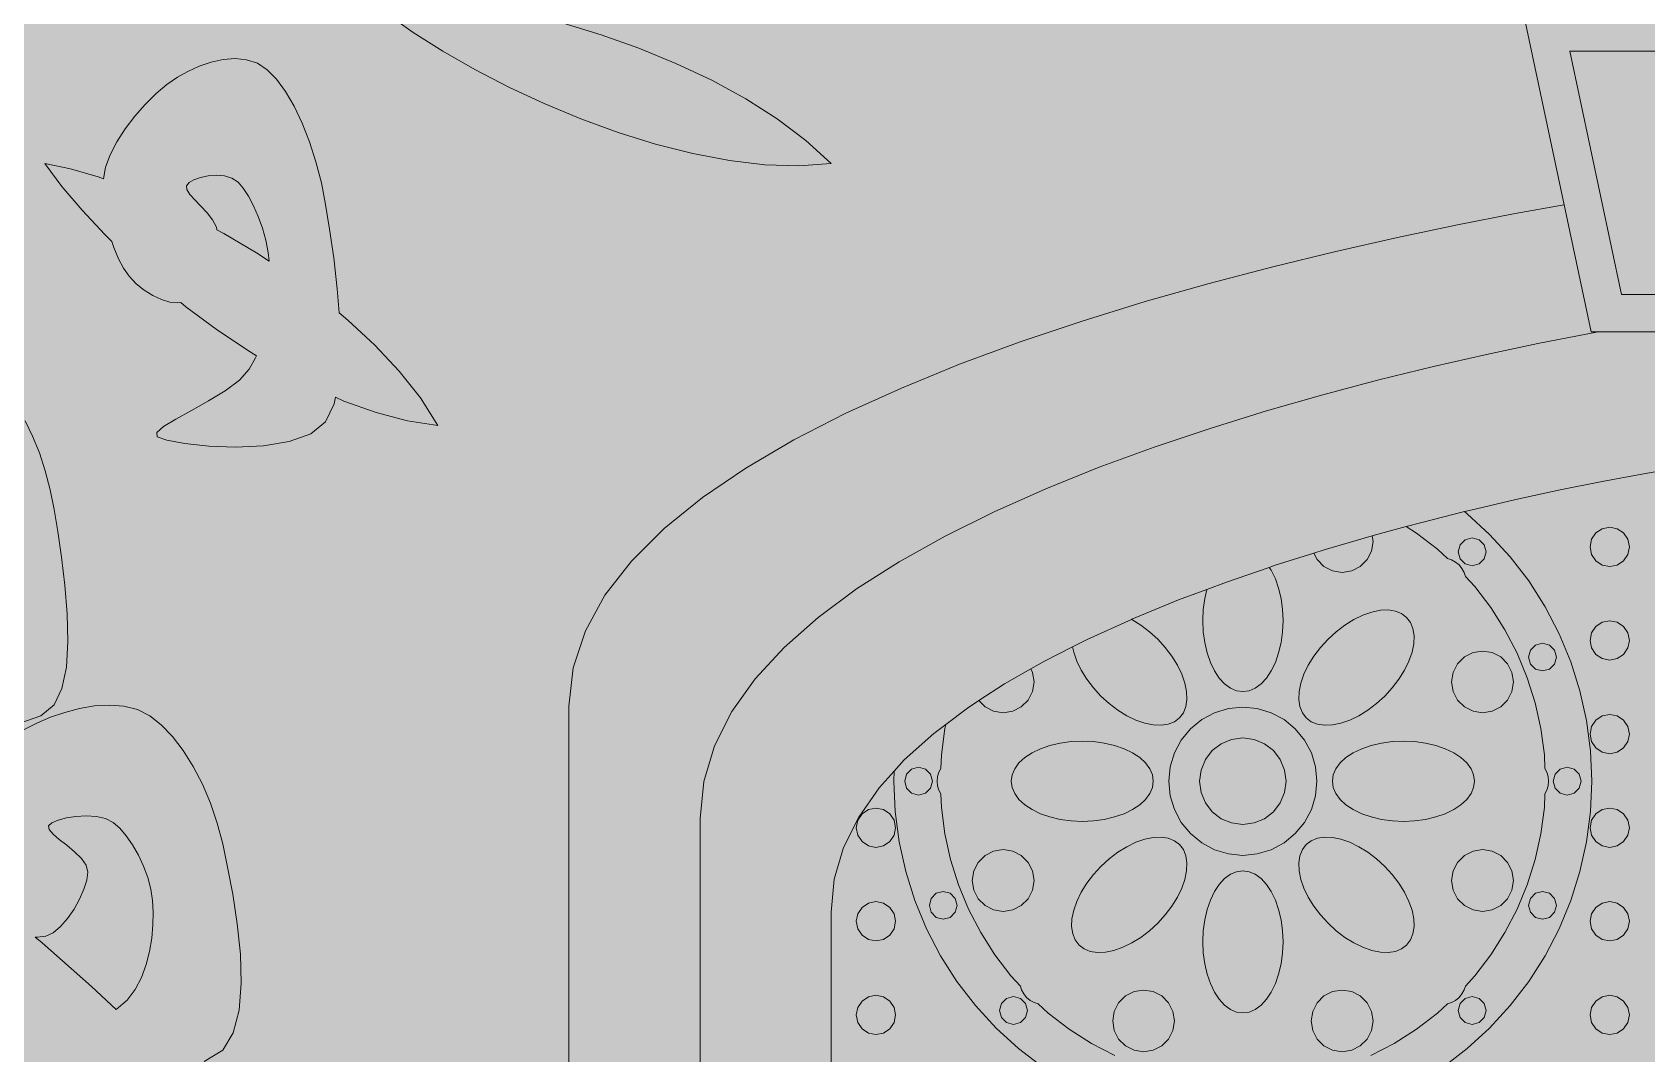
# Model space of a CAD drawing. Header units: millimetres. Extents: x -2412 to 16214, y -1176 to 12015.
# Drawn here: x 1608 to 2925, y 5091 to 5924 of the extents above; entities that cross this region are included whole.
import ezdxf

# ---------------------------------------------------------------- set-up
doc = ezdxf.new("R2010")
doc.units = ezdxf.units.MM
for name, color, linetype, lineweight, true_color in [('00_WHITE_BACKGROUND', 7, 'Continuous', 18, 0xffffff), ('02_CORNICES', 7, 'Continuous', 18, 0x000000), ('03_FRAMES_DOORS', 7, 'Continuous', 18, 0x000000), ('06_ORNAMENT', 7, 'Continuous', 18, 0x000000)]:
    doc.layers.add(name, color=color, linetype=linetype, lineweight=lineweight, true_color=true_color)

msp = doc.modelspace()

# ---------------------------------------------------------------- linework, layer by layer
at = {"layer": '00_WHITE_BACKGROUND', "lineweight": 18, "true_color": 0xffffff}
msp.add_solid([(-2412.2137, -1175.5725), (16213.7405, -1175.5725), (-2412.2137, 12015.2672), (16213.7405, 12015.2672)], dxfattribs=at)
at = {"layer": '02_CORNICES', "color": 7, "lineweight": 18, "true_color": 0x000000}
msp.add_lwpolyline([(3056.4885, 5938.9313), (3032.0611, 5938.9313), (3004.5802, 5938.9313), (2977.0992, 5938.9313), (2949.6183, 5938.9313), (2922.1374, 5938.9313), (2897.7099, 5938.9313), (2863.6794, 5938.9313), (2824.4275, 5938.9313), (2857.4504, 5782.9924), (2879.3893, 5679.3893)], dxfattribs=at)
msp.add_lwpolyline([(2862.1069, 5908.3969), (2904.1374, 5709.9237), (3050.0611, 5709.9237), (3092.0916, 5908.3969)], close=True, dxfattribs=at)
at = {"layer": '03_FRAMES_DOORS', "color": 7, "lineweight": 18, "true_color": 0x000000}
for points in [[(2857.4504, 5782.9924), (2817.5725, 5775.8015), (2770.5344, 5766.6412), (2721.5725, 5756.3664), (2671.1603, 5744.9924), (2619.7557, 5732.5038), (2567.8321, 5718.8702), (2515.8626, 5704.1069), (2464.3206, 5688.1985), (2413.6641, 5671.145), (2364.3664, 5652.9313), (2316.8855, 5633.5573), (2271.7099, 5613.0076), (2229.2977, 5591.2672), (2190.1221, 5568.3511), (2154.6412, 5544.229), (2123.3435, 5518.916), (2096.6718, 5492.3969), (2075.1298, 5464.6565), (2059.145, 5435.6794), (2049.2214, 5405.4809), (2045.8015, 5374.0458), (2045.8015, 4473.2824)], [(2885.1298, 5679.3893), (2875.4046, 5677.6183), (2835.8779, 5669.8473), (2794.2443, 5661.0076), (2750.9008, 5651.1145), (2706.2595, 5640.1374), (2660.7634, 5628.0916), (2614.8092, 5614.9466), (2568.7939, 5600.7176), (2523.1603, 5585.374), (2478.3206, 5568.9313), (2434.6718, 5551.374), (2392.6565, 5532.687), (2352.6565, 5512.8702), (2315.1145, 5491.9084), (2280.4275, 5469.8015), (2249.0229, 5446.5496), (2221.313, 5422.1374), (2197.7099, 5396.5649), (2178.626, 5369.8168), (2164.4885, 5341.8779), (2155.6947, 5312.7634), (2152.6718, 5282.4427), (2152.6718, 4473.2824)], [(2879.3893, 5679.3893), (2885.1298, 5679.3893)], [(2885.1298, 5679.3893), (3069.0687, 5679.3893)], [(3212.8244, 5524.0611), (3178.0916, 5532.7786), (3173.9847, 5533.8168), (3136.2595, 5542.6107), (3100.0153, 5550.4733), (3065.6183, 5557.374), (3033.4198, 5563.3435), (3003.8015, 5568.3969), (2977.0992, 5572.5191), (2950.3969, 5568.3969), (2920.7786, 5563.3435), (2888.5802, 5557.374), (2854.1832, 5550.4733), (2817.9389, 5542.6107), (2780.2137, 5533.8168), (2776.1069, 5532.7786), (2741.374, 5524.0611)], [(2700.855, 5513.084), (2661.771, 5501.6641)], [(2653.2977, 5498.9924), (2621.7252, 5489.0229), (2616.9618, 5487.374)], [(2582.0153, 5475.3893), (2566.0305, 5469.4046), (2542.9771, 5460.7634), (2504.9924, 5445.145), (2504.5649, 5444.9618), (2468.4122, 5428.5344), (2456.5649, 5422.5496), (2433.6031, 5410.9313), (2422.4427, 5404.5649)], [(2400.9313, 5392.3053), (2380, 5378.687), (2370.7481, 5372.6565)], [(2353.0687, 5359.2824), (2343.4046, 5351.9847), (2319.2824, 5330.2901)], [(2311.1298, 5321.2519), (2298.7481, 5307.542), (2282.1374, 5283.771), (2269.8168, 5258.9466), (2262.1679, 5233.0534), (2259.542, 5206.1069), (2259.542, 4473.2824)]]:
    msp.add_lwpolyline(points, dxfattribs=at)
at = {"layer": '06_ORNAMENT', "color": 7, "lineweight": 18, "true_color": 0x000000}
for points in [[(1896.9771, 5938.9313), (1918.7634, 5923.5267), (1942.8702, 5908.2443), (1968.9466, 5893.313), (1996.626, 5878.9618), (2025.5725, 5865.4656), (2055.4046, 5853.0382), (2085.7863, 5841.9542), (2116.3511, 5832.4122), (2146.7481, 5824.7023), (2176.626, 5819.0382), (2205.6183, 5815.6641), (2233.374, 5814.8397), (2259.542, 5816.7939), (2239.0534, 5835.542), (2215.6947, 5853.1145), (2189.9542, 5869.4504), (2162.2443, 5884.5191), (2133.0534, 5898.2595), (2102.8092, 5910.6107), (2071.9847, 5921.5573), (2041.0229, 5931.0229)], [(1598.7634, 5360.6718), (1614.9008, 5366.3817), (1625.9542, 5375.2672), (1632.2748, 5388.5038), (1635.8321, 5406.0916), (1637.0992, 5426.8244), (1636.5496, 5449.4656), (1634.687, 5472.7939), (1631.9695, 5495.5878), (1628.9008, 5516.6107), (1625.9542, 5534.6565), (1622.7481, 5550.626), (1618.6565, 5566.0916), (1613.8168, 5580.7786), (1608.3206, 5594.4275), (1602.3053, 5606.7939)], [(2758.687, 5079.8015), (2778.3969, 5094.916), (2796.7023, 5111.6947), (2813.4809, 5130), (2828.5954, 5149.7099), (2841.9389, 5170.6412), (2853.4046, 5192.6718), (2862.916, 5215.6183), (2870.3817, 5239.2977), (2875.7557, 5263.542), (2878.9924, 5288.1679), (2880.0763, 5312.9771), (2878.9924, 5337.7863), (2875.7557, 5362.4122), (2870.3817, 5386.6565), (2862.916, 5410.3359), (2853.4046, 5433.2824), (2841.9389, 5455.2977), (2828.5954, 5476.2443), (2813.4809, 5495.9542), (2796.7023, 5514.2595), (2778.3969, 5531.0382), (2776.1069, 5532.7786)], [(2661.771, 5501.6641), (2653.2977, 5498.9924), (2656.0153, 5493.6641), (2661.5878, 5488.0916), (2668.6107, 5484.5191), (2676.3969, 5483.2824), (2684.1832, 5484.5191), (2691.2061, 5488.0916), (2696.7786, 5493.6641), (2700.3511, 5500.687), (2701.5878, 5508.4733), (2700.855, 5513.084), (2701.771, 5513.3435), (2728.5496, 5520.5954)], [(2699.7557, 5089.2366), (2718.855, 5099.1756), (2737.0229, 5110.7481), (2754.1069, 5123.8626), (2762.4275, 5131.4962), (2765.4962, 5132.4427), (2768.855, 5134.2443), (2771.771, 5136.626), (2774.1527, 5139.542), (2775.9542, 5142.9008), (2776.9008, 5145.9695), (2784.5344, 5154.2901), (2797.6489, 5171.374), (2809.2214, 5189.542), (2819.1603, 5208.6412), (2827.4046, 5228.5496), (2833.8779, 5249.084), (2838.5344, 5270.1069), (2841.3435, 5291.4656), (2841.8473, 5302.7481), (2843.3282, 5305.5878), (2844.4427, 5309.2366), (2844.8092, 5312.9771), (2844.4427, 5316.7176), (2843.3282, 5320.3664), (2841.8473, 5323.2061), (2841.3435, 5334.4885), (2838.5344, 5355.8473), (2833.8779, 5376.8702), (2827.4046, 5397.4046), (2819.1603, 5417.313), (2809.2214, 5436.4122), (2797.6489, 5454.5802), (2784.5344, 5471.6641), (2776.9008, 5479.9847), (2775.9542, 5483.0534), (2774.1527, 5486.4122), (2771.771, 5489.3282), (2768.855, 5491.7099), (2765.4962, 5493.5115), (2762.4275, 5494.458), (2754.1069, 5502.0916), (2737.0229, 5515.2061), (2728.5496, 5520.5954)], [(2741.374, 5524.0611), (2728.5496, 5520.5954)], [(2566.0305, 5469.4046), (2564.2748, 5461.8779), (2563.0687, 5453.0382), (2562.6718, 5443.9695), (2563.0687, 5434.9008), (2564.2748, 5426.0611), (2566.2443, 5417.6641), (2568.9313, 5409.9084), (2572.2595, 5403.0076), (2576.1679, 5397.0992), (2580.5496, 5392.3511), (2585.2977, 5388.8702), (2590.2901, 5386.7481), (2595.4198, 5386.0305), (2600.5496, 5386.7481), (2605.542, 5388.8702), (2610.2901, 5392.3511), (2614.6718, 5397.0992), (2618.5802, 5403.0076), (2621.9084, 5409.9084), (2624.5954, 5417.6641), (2626.5649, 5426.0611), (2627.771, 5434.9008), (2628.1679, 5443.9695), (2627.771, 5453.0382), (2626.5649, 5461.8779), (2624.5954, 5470.2748), (2621.9084, 5478.0305), (2618.5802, 5484.9313), (2616.9618, 5487.374), (2582.0153, 5475.3893)], [(2456.5649, 5422.5496), (2457.4504, 5418.1985), (2459.9847, 5410.9466), (2463.5573, 5403.5725), (2468.1069, 5396.2443), (2473.5115, 5389.145), (2479.6336, 5382.4427), (2486.3359, 5376.3206), (2493.4351, 5370.916), (2500.7634, 5366.3664), (2508.1374, 5362.7939), (2515.3893, 5360.2595), (2522.3206, 5358.8397), (2528.7786, 5358.5802), (2534.5954, 5359.4809), (2539.6336, 5361.5115), (2543.7557, 5364.6412), (2546.8855, 5368.7634), (2548.916, 5373.8015), (2549.8168, 5379.6183), (2549.5573, 5386.0763), (2548.1374, 5393.0076), (2545.6031, 5400.2595), (2542.0305, 5407.6336), (2537.4809, 5414.9618), (2532.0763, 5422.0611), (2525.9542, 5428.7634), (2519.2519, 5434.8855), (2512.1527, 5440.2901), (2504.8244, 5444.8397), (2504.5649, 5444.9618)], [(2380, 5378.687), (2385.1145, 5373.5725), (2392.1374, 5370), (2399.9237, 5368.7634), (2407.7099, 5370), (2414.7328, 5373.5725), (2420.3053, 5379.145), (2423.8779, 5386.1679), (2425.1145, 5393.9542), (2423.8779, 5401.7405), (2422.4427, 5404.5649), (2400.9313, 5392.3053)], [(1748.2901, 5084.3511), (1763.3588, 5093.7405), (1771.9847, 5107.7099), (1776.8244, 5126.2901), (1778.5496, 5148.1679), (1777.8168, 5172.0611), (1775.2672, 5196.687), (1771.5725, 5220.7328), (1767.3893, 5242.9313), (1763.3588, 5261.9847), (1758.9771, 5278.8397), (1753.4046, 5295.1603), (1746.7939, 5310.6565), (1739.313, 5325.0687), (1731.1145, 5338.1221), (1722.3511, 5349.5573), (1713.2061, 5359.0687), (1703.8168, 5366.4122), (1693.771, 5371.4046), (1682.7481, 5374.2137), (1671.0076, 5375.1145), (1658.8702, 5374.3817), (1646.626, 5372.3053), (1634.5802, 5369.1298), (1623.0076, 5365.145), (1612.2137, 5360.6107), (1601.5573, 5355.0229)], [(2370.7481, 5372.6565), (2353.0687, 5359.2824), (2352.3053, 5355.8473), (2349.4962, 5334.4885), (2348.9924, 5323.2061), (2347.5115, 5320.3664), (2346.3969, 5316.7176), (2346.0305, 5312.9771), (2346.3969, 5309.2366), (2347.5115, 5305.5878), (2348.9924, 5302.7481), (2349.4962, 5291.4656), (2352.3053, 5270.1069), (2356.9618, 5249.084), (2363.4351, 5228.5496), (2371.6794, 5208.6412), (2381.6183, 5189.542), (2393.1908, 5171.374), (2406.3053, 5154.2901), (2413.9389, 5145.9695), (2414.8855, 5142.9008), (2416.687, 5139.542), (2419.0687, 5136.626), (2421.9847, 5134.2443), (2425.3435, 5132.4427), (2428.4122, 5131.4962), (2436.7328, 5123.8626), (2453.8168, 5110.7481), (2471.9847, 5099.1756), (2491.084, 5089.2366)], [(2319.2824, 5330.2901), (2311.1298, 5321.2519), (2310.7634, 5312.9771), (2311.8473, 5288.1679), (2315.084, 5263.542), (2320.458, 5239.2977), (2327.9237, 5215.6183), (2337.4351, 5192.6718), (2348.9008, 5170.6412), (2362.2443, 5149.7099), (2377.3588, 5130), (2394.1374, 5111.6947), (2412.4427, 5094.916), (2432.1527, 5079.8015)]]:
    msp.add_lwpolyline(points, dxfattribs=at)
for points in [[(1618.3206, 5816.7939), (1632.2443, 5798.0305), (1648.626, 5778.5649), (1667.1908, 5758.7176), (1673.0229, 5753.0382), (1674.6107, 5748.2595), (1678.4427, 5739.0382), (1682.4427, 5731.2977), (1687.1145, 5724.6718), (1692.8702, 5718.626), (1699.4046, 5713.3435), (1706.3817, 5708.9618), (1713.4351, 5705.6641), (1720.2748, 5703.6031), (1726.5344, 5702.9313), (1729.1145, 5703.3588), (1733.3588, 5699.8931), (1757.9847, 5681.5725), (1783.4656, 5664.4122), (1790.8855, 5659.9389), (1790.1985, 5658.1985), (1785.0382, 5648.855), (1777.0076, 5640.0611), (1765.4046, 5631.3893), (1751.8321, 5623.0534), (1737.8626, 5615.2672), (1725.0992, 5608.2443), (1715.1298, 5602.1985), (1709.542, 5597.3435), (1709.9237, 5593.8931), (1717.8626, 5591.084), (1732.5496, 5588.3511), (1751.9237, 5586.3053), (1773.9389, 5585.4962), (1796.5191, 5586.5038), (1817.6641, 5589.8779), (1835.2824, 5596.229), (1847.3282, 5606.1069), (1854.229, 5620.8092), (1855.2672, 5626.0763), (1862.2595, 5622.9466), (1888.4122, 5613.5115), (1914.0611, 5606.7786), (1938.9313, 5603.0534), (1924.6107, 5625.4656), (1907.3282, 5647.3435), (1887.4962, 5668.5649), (1865.5115, 5688.9771), (1858.3969, 5694.8092), (1856.855, 5714.4733), (1853.8931, 5739.7863), (1850.5496, 5763.1603), (1847.3282, 5783.2061), (1843.8321, 5800.9466), (1839.374, 5818.1221), (1834.0763, 5834.4427), (1828.0916, 5849.6183), (1821.5267, 5863.3588), (1814.5191, 5875.374), (1807.2061, 5885.4046), (1799.6947, 5893.1298), (1791.6641, 5898.3817), (1782.8397, 5901.3282), (1773.4504, 5902.2901), (1763.7405, 5901.5267), (1753.9542, 5899.3282), (1744.3053, 5895.9847), (1735.0534, 5891.7863), (1726.4122, 5887.0229), (1717.8779, 5881.145), (1709.0076, 5873.6336), (1700.1374, 5864.8702), (1691.6031, 5855.145), (1683.7557, 5844.8397), (1676.9466, 5834.2748), (1671.5115, 5823.8015), (1667.7863, 5813.7405), (1666.0153, 5804.2901), (1661.8931, 5805.771), (1639.1298, 5812.4122)], [(1733.7405, 5798.4733), (1735.8779, 5801.084), (1739.8931, 5803.4656), (1745.2977, 5805.3893), (1751.6031, 5806.6718), (1758.3053, 5807.1298), (1764.916, 5806.5649), (1770.9313, 5804.7634), (1775.8779, 5801.5267), (1780.1679, 5796.6107), (1784.4427, 5790.1069), (1788.5496, 5782.2901), (1792.3664, 5773.4656), (1795.7252, 5763.9695), (1798.458, 5754.0763), (1800.4427, 5744.1069), (1801.2366, 5737.0382), (1790.855, 5743.8931), (1764.4122, 5759.6031), (1758.6412, 5762.7023), (1758.2595, 5764.7176), (1755.1298, 5770.6412), (1750.687, 5776.3969), (1745.6489, 5781.8626), (1740.7328, 5786.9466), (1736.626, 5791.4809), (1734.0611, 5795.374)], [(2878.626, 5504.0763), (2879.8473, 5497.9389), (2883.3282, 5492.7328), (2888.5191, 5489.2672), (2894.6565, 5488.0458), (2900.7939, 5489.2672), (2905.9847, 5492.7328), (2909.4656, 5497.9389), (2910.687, 5504.0763), (2909.4656, 5510.2137), (2905.9847, 5515.4046), (2900.7939, 5518.8855), (2894.6565, 5520.1069), (2888.5191, 5518.8855), (2883.3282, 5515.4046), (2879.8473, 5510.2137)], [(2771.1145, 5500.0153), (2772.6412, 5494.3359), (2776.7786, 5490.1985), (2782.458, 5488.6718), (2788.1221, 5490.1985), (2792.2748, 5494.3359), (2793.7863, 5500.0153), (2792.2748, 5505.6794), (2788.1221, 5509.8321), (2782.458, 5511.3435), (2776.7786, 5509.8321), (2772.6412, 5505.6794)], [(2641.0229, 5379.6183), (2641.9237, 5373.8015), (2643.9542, 5368.7634), (2647.084, 5364.6412), (2651.2061, 5361.5115), (2656.2443, 5359.4809), (2662.0611, 5358.5802), (2668.5191, 5358.8397), (2675.4504, 5360.2595), (2682.7023, 5362.7939), (2690.0763, 5366.3664), (2697.4046, 5370.916), (2704.5038, 5376.3206), (2711.2061, 5382.4427), (2717.3282, 5389.145), (2722.7328, 5396.2443), (2727.2824, 5403.5725), (2730.855, 5410.9466), (2733.3893, 5418.1985), (2734.7939, 5425.1298), (2735.0687, 5431.5878), (2734.1679, 5437.4046), (2732.1374, 5442.4427), (2729.0076, 5446.5649), (2724.8855, 5449.6947), (2719.8473, 5451.7252), (2714.0305, 5452.626), (2707.5725, 5452.3511), (2700.6412, 5450.9466), (2693.3893, 5448.4122), (2686.0153, 5444.8397), (2678.687, 5440.2901), (2671.5878, 5434.8855), (2664.8855, 5428.7634), (2658.7634, 5422.0611), (2653.3588, 5414.9618), (2648.8092, 5407.6336), (2645.2366, 5400.2595), (2642.7023, 5393.0076), (2641.2824, 5386.0763)], [(2878.626, 5427.7405), (2879.8473, 5421.6031), (2883.3282, 5416.3969), (2888.5191, 5412.9313), (2894.6565, 5411.7099), (2900.7939, 5412.9313), (2905.9847, 5416.3969), (2909.4656, 5421.6031), (2910.687, 5427.7405), (2909.4656, 5433.8779), (2905.9847, 5439.0687), (2900.7939, 5442.5496), (2894.6565, 5443.771), (2888.5191, 5442.5496), (2883.3282, 5439.0687), (2879.8473, 5433.8779)], [(2828.458, 5414.1985), (2829.9695, 5408.5344), (2834.1221, 5404.3817), (2839.7863, 5402.855), (2845.4504, 5404.3817), (2849.6031, 5408.5344), (2851.1298, 5414.1985), (2849.6031, 5419.8626), (2845.4504, 5424.0153), (2839.7863, 5425.5267), (2834.1221, 5424.0153), (2829.9695, 5419.8626)], [(2765.7252, 5393.9542), (2766.9618, 5386.1679), (2770.5344, 5379.145), (2776.1069, 5373.5725), (2783.1298, 5370), (2790.916, 5368.7634), (2798.7023, 5370), (2805.7252, 5373.5725), (2811.2977, 5379.145), (2814.8702, 5386.1679), (2816.1069, 5393.9542), (2814.8702, 5401.7405), (2811.2977, 5408.7634), (2805.7252, 5414.3359), (2798.7023, 5417.9084), (2790.916, 5419.145), (2783.1298, 5417.9084), (2776.1069, 5414.3359), (2770.5344, 5408.7634), (2766.9618, 5401.7405)], [(2534.9618, 5312.9771), (2536.1221, 5301.1756), (2539.5573, 5289.8473), (2545.145, 5279.3893), (2552.6718, 5270.229), (2561.8321, 5262.7023), (2572.2901, 5257.1145), (2583.6183, 5253.6794), (2595.4198, 5252.5191), (2607.2214, 5253.6794), (2618.5496, 5257.1145), (2629.0076, 5262.7023), (2638.1679, 5270.229), (2645.6947, 5279.3893), (2651.2824, 5289.8473), (2654.7176, 5301.1756), (2655.8779, 5312.9771), (2654.7176, 5324.7786), (2651.2824, 5336.1069), (2645.6947, 5346.5649), (2638.1679, 5355.7252), (2629.0076, 5363.2519), (2618.5496, 5368.8397), (2607.2214, 5372.2748), (2595.4198, 5373.4351), (2583.6183, 5372.2748), (2572.2901, 5368.8397), (2561.8321, 5363.2519), (2552.6718, 5355.7252), (2545.145, 5346.5649), (2539.5573, 5336.1069), (2536.1221, 5324.7786)], [(2878.626, 5351.4046), (2879.8473, 5345.2672), (2883.3282, 5340.0611), (2888.5191, 5336.5954), (2894.6565, 5335.374), (2900.7939, 5336.5954), (2905.9847, 5340.0611), (2909.4656, 5345.2672), (2910.687, 5351.4046), (2909.4656, 5357.542), (2905.9847, 5362.7328), (2900.7939, 5366.2137), (2894.6565, 5367.4351), (2888.5191, 5366.2137), (2883.3282, 5362.7328), (2879.8473, 5357.542)], [(2560.1527, 5312.9771), (2561.3588, 5303.8473), (2564.8702, 5295.3435), (2570.4885, 5288.0458), (2577.7863, 5282.4275), (2586.2901, 5278.916), (2595.4198, 5277.7099), (2604.5496, 5278.916), (2613.0534, 5282.4275), (2620.3511, 5288.0458), (2625.9695, 5295.3435), (2629.4809, 5303.8473), (2630.687, 5312.9771), (2629.4809, 5322.1069), (2625.9695, 5330.6107), (2620.3511, 5337.9084), (2613.0534, 5343.5267), (2604.5496, 5347.0382), (2595.4198, 5348.2443), (2586.2901, 5347.0382), (2577.7863, 5343.5267), (2570.4885, 5337.9084), (2564.8702, 5330.6107), (2561.3588, 5322.1069)], [(2406.4885, 5312.9771), (2407.2061, 5307.8473), (2409.3282, 5302.855), (2412.8092, 5298.1069), (2417.5573, 5293.7252), (2423.4656, 5289.8168), (2430.3664, 5286.4885), (2438.1221, 5283.8015), (2446.5191, 5281.8321), (2455.3588, 5280.626), (2464.4275, 5280.229), (2473.4962, 5280.626), (2482.3359, 5281.8321), (2490.7328, 5283.8015), (2498.4885, 5286.4885), (2505.3893, 5289.8168), (2511.2977, 5293.7252), (2516.0458, 5298.1069), (2519.5267, 5302.855), (2521.6489, 5307.8473), (2522.3664, 5312.9771), (2521.6489, 5318.1069), (2519.5267, 5323.0992), (2516.0458, 5327.8473), (2511.2977, 5332.229), (2505.3893, 5336.1374), (2498.4885, 5339.4656), (2490.7328, 5342.1527), (2482.3359, 5344.1221), (2473.4962, 5345.3282), (2464.4275, 5345.7252), (2455.3588, 5345.3282), (2446.5191, 5344.1221), (2438.1221, 5342.1527), (2430.3664, 5339.4656), (2423.4656, 5336.1374), (2417.5573, 5332.229), (2412.8092, 5327.8473), (2409.3282, 5323.0992), (2407.2061, 5318.1069)], [(2668.4733, 5312.9771), (2669.1908, 5307.8473), (2671.313, 5302.855), (2674.7939, 5298.1069), (2679.542, 5293.7252), (2685.4504, 5289.8168), (2692.3511, 5286.4885), (2700.1069, 5283.8015), (2708.5038, 5281.8321), (2717.3435, 5280.626), (2726.4122, 5280.229), (2735.4809, 5280.626), (2744.3206, 5281.8321), (2752.7176, 5283.8015), (2760.4733, 5286.4885), (2767.374, 5289.8168), (2773.2824, 5293.7252), (2778.0305, 5298.1069), (2781.5115, 5302.855), (2783.6336, 5307.8473), (2784.3511, 5312.9771), (2783.6336, 5318.1069), (2781.5115, 5323.0992), (2778.0305, 5327.8473), (2773.2824, 5332.229), (2767.374, 5336.1374), (2760.4733, 5339.4656), (2752.7176, 5342.1527), (2744.3206, 5344.1221), (2735.4809, 5345.3282), (2726.4122, 5345.7252), (2717.3435, 5345.3282), (2708.5038, 5344.1221), (2700.1069, 5342.1527), (2692.3511, 5339.4656), (2685.4504, 5336.1374), (2679.542, 5332.229), (2674.7939, 5327.8473), (2671.313, 5323.0992), (2669.1908, 5318.1069)], [(2319.5878, 5312.9771), (2321.0992, 5307.313), (2325.2519, 5303.1603), (2330.916, 5301.6336), (2336.5802, 5303.1603), (2340.7328, 5307.313), (2342.2595, 5312.9771), (2340.7328, 5318.6412), (2336.5802, 5322.7939), (2330.916, 5324.3053), (2325.2519, 5322.7939), (2321.0992, 5318.6412)], [(2848.5954, 5312.9771), (2850.1069, 5307.313), (2854.2595, 5303.1603), (2859.9237, 5301.6336), (2865.5878, 5303.1603), (2869.7405, 5307.313), (2871.2672, 5312.9771), (2869.7405, 5318.6412), (2865.5878, 5322.7939), (2859.9237, 5324.3053), (2854.2595, 5322.7939), (2850.1069, 5318.6412)], [(1610.4885, 5185.8779), (1612.3664, 5185.7252), (1619.084, 5186.5649), (1625.145, 5189.4504), (1631.1603, 5194.458), (1636.9008, 5201.0534), (1642.1221, 5208.687), (1646.626, 5216.8244), (1650.1679, 5224.916), (1652.5038, 5232.4122), (1653.4351, 5238.7786), (1652.0305, 5244.4275), (1648.1069, 5250.0458), (1642.5496, 5255.5115), (1636.2595, 5260.7176), (1630.1069, 5265.5267), (1624.9924, 5269.8473), (1621.7863, 5273.542), (1621.374, 5276.4885), (1624.0458, 5278.9771), (1629.0687, 5281.2214), (1635.8321, 5283.0534), (1643.7099, 5284.2901), (1652.0763, 5284.7176), (1660.3359, 5284.1679), (1667.8626, 5282.458), (1674.0458, 5279.3893), (1679.4046, 5274.7176), (1684.7481, 5268.5344), (1689.8931, 5261.1145), (1694.6565, 5252.7328), (1698.855, 5243.7099), (1702.2748, 5234.3206), (1704.7634, 5224.8397), (1706.1069, 5215.5725), (1706.5496, 5206.0611), (1706.3817, 5195.8168), (1705.4504, 5185.1145), (1703.6794, 5174.229), (1700.9008, 5163.4504), (1697.0382, 5153.0229), (1691.9389, 5143.2366), (1685.4962, 5134.3511), (1676.4275, 5126.8092), (1656.3969, 5145.5878), (1616.0916, 5181.2061)], [(2280.1527, 5275.0687), (2281.374, 5268.9313), (2284.855, 5263.7252), (2290.0458, 5260.2595), (2296.1832, 5259.0382), (2302.3206, 5260.2595), (2307.5115, 5263.7252), (2310.9924, 5268.9313), (2312.2137, 5275.0687), (2310.9924, 5281.2061), (2307.5115, 5286.3969), (2302.3206, 5289.8779), (2296.1832, 5291.0992), (2290.0458, 5289.8779), (2284.855, 5286.3969), (2281.374, 5281.2061)], [(2878.626, 5275.0687), (2879.8473, 5268.9313), (2883.3282, 5263.7252), (2888.5191, 5260.2595), (2894.6565, 5259.0382), (2900.7939, 5260.2595), (2905.9847, 5263.7252), (2909.4656, 5268.9313), (2910.687, 5275.0687), (2909.4656, 5281.2061), (2905.9847, 5286.3969), (2900.7939, 5289.8779), (2894.6565, 5291.0992), (2888.5191, 5289.8779), (2883.3282, 5286.3969), (2879.8473, 5281.2061)], [(2455.771, 5194.3664), (2456.6718, 5188.5496), (2458.7023, 5183.5115), (2461.8321, 5179.3893), (2465.9542, 5176.2595), (2470.9924, 5174.229), (2476.8092, 5173.3282), (2483.2672, 5173.6031), (2490.1985, 5175.0076), (2497.4504, 5177.542), (2504.8244, 5181.1145), (2512.1527, 5185.6641), (2519.2519, 5191.0687), (2525.9542, 5197.1908), (2532.0763, 5203.8931), (2537.4809, 5210.9924), (2542.0305, 5218.3206), (2545.6031, 5225.6947), (2548.1374, 5232.9466), (2549.5573, 5239.8779), (2549.8168, 5246.3359), (2548.916, 5252.1527), (2546.8855, 5257.1908), (2543.7557, 5261.313), (2539.6336, 5264.4427), (2534.5954, 5266.4733), (2528.7786, 5267.374), (2522.3206, 5267.1145), (2515.3893, 5265.6947), (2508.1374, 5263.1603), (2500.7634, 5259.5878), (2493.4351, 5255.0382), (2486.3359, 5249.6336), (2479.6336, 5243.5115), (2473.5115, 5236.8092), (2468.1069, 5229.7099), (2463.5573, 5222.3817), (2459.9847, 5215.0076), (2457.4504, 5207.7557), (2456.0458, 5200.8244)], [(2641.0229, 5246.3359), (2641.2824, 5239.8779), (2642.7023, 5232.9466), (2645.2366, 5225.6947), (2648.8092, 5218.3206), (2653.3588, 5210.9924), (2658.7634, 5203.8931), (2664.8855, 5197.1908), (2671.5878, 5191.0687), (2678.687, 5185.6641), (2686.0153, 5181.1145), (2693.3893, 5177.542), (2700.6412, 5175.0076), (2707.5725, 5173.6031), (2714.0305, 5173.3282), (2719.8473, 5174.229), (2724.8855, 5176.2595), (2729.0076, 5179.3893), (2732.1374, 5183.5115), (2734.1679, 5188.5496), (2735.0687, 5194.3664), (2734.7939, 5200.8244), (2733.3893, 5207.7557), (2730.855, 5215.0076), (2727.2824, 5222.3817), (2722.7328, 5229.7099), (2717.3282, 5236.8092), (2711.2061, 5243.5115), (2704.5038, 5249.6336), (2697.4046, 5255.0382), (2690.0763, 5259.5878), (2682.7023, 5263.1603), (2675.4504, 5265.6947), (2668.5191, 5267.1145), (2662.0611, 5267.374), (2656.2443, 5266.4733), (2651.2061, 5264.4427), (2647.084, 5261.313), (2643.9542, 5257.1908), (2641.9237, 5252.1527)], [(2374.7328, 5232), (2375.9695, 5224.2137), (2379.542, 5217.1908), (2385.1145, 5211.6183), (2392.1374, 5208.0458), (2399.9237, 5206.8092), (2407.7099, 5208.0458), (2414.7328, 5211.6183), (2420.3053, 5217.1908), (2423.8779, 5224.2137), (2425.1145, 5232), (2423.8779, 5239.7863), (2420.3053, 5246.8092), (2414.7328, 5252.3817), (2407.7099, 5255.9542), (2399.9237, 5257.1908), (2392.1374, 5255.9542), (2385.1145, 5252.3817), (2379.542, 5246.8092), (2375.9695, 5239.7863)], [(2765.7252, 5232), (2766.9618, 5224.2137), (2770.5344, 5217.1908), (2776.1069, 5211.6183), (2783.1298, 5208.0458), (2790.916, 5206.8092), (2798.7023, 5208.0458), (2805.7252, 5211.6183), (2811.2977, 5217.1908), (2814.8702, 5224.2137), (2816.1069, 5232), (2814.8702, 5239.7863), (2811.2977, 5246.8092), (2805.7252, 5252.3817), (2798.7023, 5255.9542), (2790.916, 5257.1908), (2783.1298, 5255.9542), (2776.1069, 5252.3817), (2770.5344, 5246.8092), (2766.9618, 5239.7863)], [(2562.6718, 5181.9847), (2563.0687, 5172.916), (2564.2748, 5164.0763), (2566.2443, 5155.6794), (2568.9313, 5147.9237), (2572.2595, 5141.0229), (2576.1679, 5135.1145), (2580.5496, 5130.3664), (2585.2977, 5126.8855), (2590.2901, 5124.7634), (2595.4198, 5124.0458), (2600.5496, 5124.7634), (2605.542, 5126.8855), (2610.2901, 5130.3664), (2614.6718, 5135.1145), (2618.5802, 5141.0229), (2621.9084, 5147.9237), (2624.5954, 5155.6794), (2626.5649, 5164.0763), (2627.771, 5172.916), (2628.1679, 5181.9847), (2627.771, 5191.0534), (2626.5649, 5199.8931), (2624.5954, 5208.2901), (2621.9084, 5216.0458), (2618.5802, 5222.9466), (2614.6718, 5228.855), (2610.2901, 5233.6031), (2605.542, 5237.084), (2600.5496, 5239.2061), (2595.4198, 5239.9237), (2590.2901, 5239.2061), (2585.2977, 5237.084), (2580.5496, 5233.6031), (2576.1679, 5228.855), (2572.2595, 5222.9466), (2568.9313, 5216.0458), (2566.2443, 5208.2901), (2564.2748, 5199.8931), (2563.0687, 5191.0534)], [(2280.1527, 5198.7328), (2281.374, 5192.5954), (2284.855, 5187.3893), (2290.0458, 5183.9237), (2296.1832, 5182.7023), (2302.3206, 5183.9237), (2307.5115, 5187.3893), (2310.9924, 5192.5954), (2312.2137, 5198.7328), (2310.9924, 5204.8702), (2307.5115, 5210.0611), (2302.3206, 5213.542), (2296.1832, 5214.7634), (2290.0458, 5213.542), (2284.855, 5210.0611), (2281.374, 5204.8702)], [(2339.7099, 5211.7557), (2341.2366, 5206.0916), (2345.3893, 5201.9389), (2351.0534, 5200.4275), (2356.7176, 5201.9389), (2360.8702, 5206.0916), (2362.3817, 5211.7557), (2360.8702, 5217.4198), (2356.7176, 5221.5725), (2351.0534, 5223.0992), (2345.3893, 5221.5725), (2341.2366, 5217.4198)], [(2828.458, 5211.7557), (2829.9695, 5206.0916), (2834.1221, 5201.9389), (2839.7863, 5200.4275), (2845.4504, 5201.9389), (2849.6031, 5206.0916), (2851.1298, 5211.7557), (2849.6031, 5217.4198), (2845.4504, 5221.5725), (2839.7863, 5223.0992), (2834.1221, 5221.5725), (2829.9695, 5217.4198)], [(2878.626, 5198.7328), (2879.8473, 5192.5954), (2883.3282, 5187.3893), (2888.5191, 5183.9237), (2894.6565, 5182.7023), (2900.7939, 5183.9237), (2905.9847, 5187.3893), (2909.4656, 5192.5954), (2910.687, 5198.7328), (2909.4656, 5204.8702), (2905.9847, 5210.0611), (2900.7939, 5213.542), (2894.6565, 5214.7634), (2888.5191, 5213.542), (2883.3282, 5210.0611), (2879.8473, 5204.8702)], [(2280.1527, 5122.3969), (2281.374, 5116.2595), (2284.855, 5111.0534), (2290.0458, 5107.5878), (2296.1832, 5106.3664), (2302.3206, 5107.5878), (2307.5115, 5111.0534), (2310.9924, 5116.2595), (2312.2137, 5122.3969), (2310.9924, 5128.5344), (2307.5115, 5133.7252), (2302.3206, 5137.2061), (2296.1832, 5138.4275), (2290.0458, 5137.2061), (2284.855, 5133.7252), (2281.374, 5128.5344)], [(2397.0534, 5125.9389), (2398.5649, 5120.2748), (2402.7176, 5116.1221), (2408.3817, 5114.6107), (2414.0611, 5116.1221), (2418.1985, 5120.2748), (2419.7252, 5125.9389), (2418.1985, 5131.6183), (2414.0611, 5135.7557), (2408.3817, 5137.2824), (2402.7176, 5135.7557), (2398.5649, 5131.6183)], [(2489.2519, 5117.4809), (2490.4885, 5109.6947), (2494.0611, 5102.6718), (2499.6336, 5097.0992), (2506.6565, 5093.5267), (2514.4427, 5092.2901), (2522.229, 5093.5267), (2529.2519, 5097.0992), (2534.8244, 5102.6718), (2538.3969, 5109.6947), (2539.6336, 5117.4809), (2538.3969, 5125.2672), (2534.8244, 5132.2901), (2529.2519, 5137.8626), (2522.229, 5141.4351), (2514.4427, 5142.6718), (2506.6565, 5141.4351), (2499.6336, 5137.8626), (2494.0611, 5132.2901), (2490.4885, 5125.2672)], [(2651.2061, 5117.4809), (2652.4427, 5109.6947), (2656.0153, 5102.6718), (2661.5878, 5097.0992), (2668.6107, 5093.5267), (2676.3969, 5092.2901), (2684.1832, 5093.5267), (2691.2061, 5097.0992), (2696.7786, 5102.6718), (2700.3511, 5109.6947), (2701.5878, 5117.4809), (2700.3511, 5125.2672), (2696.7786, 5132.2901), (2691.2061, 5137.8626), (2684.1832, 5141.4351), (2676.3969, 5142.6718), (2668.6107, 5141.4351), (2661.5878, 5137.8626), (2656.0153, 5132.2901), (2652.4427, 5125.2672)], [(2771.1145, 5125.9389), (2772.6412, 5120.2748), (2776.7786, 5116.1221), (2782.458, 5114.6107), (2788.1221, 5116.1221), (2792.2748, 5120.2748), (2793.7863, 5125.9389), (2792.2748, 5131.6183), (2788.1221, 5135.7557), (2782.458, 5137.2824), (2776.7786, 5135.7557), (2772.6412, 5131.6183)], [(2878.626, 5122.3969), (2879.8473, 5116.2595), (2883.3282, 5111.0534), (2888.5191, 5107.5878), (2894.6565, 5106.3664), (2900.7939, 5107.5878), (2905.9847, 5111.0534), (2909.4656, 5116.2595), (2910.687, 5122.3969), (2909.4656, 5128.5344), (2905.9847, 5133.7252), (2900.7939, 5137.2061), (2894.6565, 5138.4275), (2888.5191, 5137.2061), (2883.3282, 5133.7252), (2879.8473, 5128.5344)]]:
    msp.add_lwpolyline(points, close=True, dxfattribs=at)

doc.saveas('drawing.dxf')
